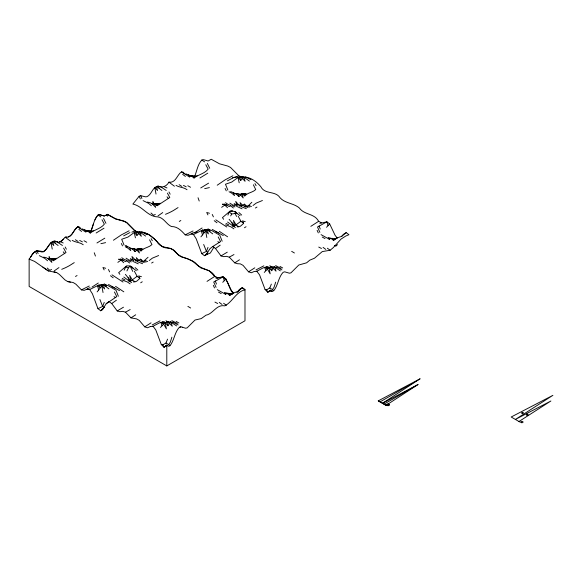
<?xml version="1.0" encoding="UTF-8"?>
<svg xmlns="http://www.w3.org/2000/svg" width="582" height="582" viewBox="0 0 582 582"><rect width="100%" height="100%" fill="white"/><g stroke="black" fill="none" stroke-linecap="round" stroke-linejoin="round"><path stroke-width="0.87" d="M227.948 215.136C228.508 213.128 230.072 210.269 232.647 210.99M171.879 337.196L170.308 342.172L168.744 344.602L169.929 345.766C174.382 340.361 174.462 332.46 179.329 327.346L180.9 326.851L182.464 327.222M236.59 216.409L235.099 213.492L235.557 211.768L231.585 210.88M275.664 282.175L274.093 287.152L272.529 289.574L273.715 290.738C278.167 285.34 278.24 277.439 283.114 272.325L284.685 271.823L289.385 273.198L290.949 272.849L298.792 265.021L306.627 262.809L309.755 260.176L314.462 258.226L322.297 251.577L330.132 250.253L333.268 247.619L341.103 239.035L345.803 236.008L348.938 234.713L346.181 232.655L343.431 234.335L341.772 236.35M93.353 224.106L90.741 231.68M194.526 176.659C196.956 171.152 197.531 164.48 201.838 160.014L203.402 159.65L208.109 160.996L211.237 159.257L219.501 163.797L227.766 166.059L230.516 167.434L238.78 175.742L240.846 176.681M91.032 231.003C93.353 225.714 93.869 219.298 98.052 215.042L99.617 214.678L104.353 216.038L107.459 214.285L115.716 218.817L123.981 221.087L126.73 222.462L134.995 230.77L137.752 232.022M104.214 302.407L102.65 306.445L97.951 308.656L92.443 293.852L89.686 289.545L86.936 289.239L84.179 290.331L81.429 289.88L75.915 284.212L73.165 282.51L67.657 281.572L64.9 279.84L59.393 274.435L56.643 272.543L48.379 270.986L42.872 267.131M208 247.379L206.435 251.417L201.736 253.628L196.221 238.824L193.471 234.517L190.714 234.211L187.964 235.31L185.207 234.859C181.409 230.719 177.517 226.405 171.443 226.543C166.212 224.194 163.738 217.508 157.671 216.868C147.733 216.795 142.394 205.955 132.885 204.071L139.156 196.243L140.72 195.683L145.42 196.818L146.991 196.687C151.807 194.468 152.404 187.04 157.955 186.095C162.276 188.19 166.67 186.305 168.925 182.159C175.749 183.257 176.957 174.913 181.468 171.886L183.032 172.119L184.596 173.763M150.272 326.582L153.03 326.276L155.78 329.921L161.294 344.522L162.858 344.82L165.986 343.009L167.558 339.146M213.907 247.205L210.371 252.988L206.05 254.814L209.993 248.689L212.75 246.513L215.5 248.521L221.007 255.927L223.764 256.662L226.514 256.335L229.272 257.171L234.779 262.868L237.536 263.726L240.286 263.857L243.043 265.356L248.55 271.83L251.3 272.754L254.058 271.561L256.808 271.256L259.565 274.9L265.072 289.494L266.636 289.792L269.772 287.988L271.343 284.118M126.92 270.95L128.484 267.778L130.048 266.025L131.619 266.629L133.183 268.28M230.698 215.922L231.636 214.023L235.099 213.492M94.953 219.865L96.517 216.744L98.089 215.064L99.653 214.7L104.324 216.017M124.162 270.164L125.727 267.029L127.298 265.85L130.048 266.025L132.805 271.438M137.432 250.311L138.218 248.761L142.925 249.111M114.428 291.968L116.8 296.616L106.208 303.717L102.272 309.842L100.701 310.744L97.951 308.656M30.701 256.982C33.298 250.813 37.59 250.158 43.206 251.715C48.415 249.191 49.95 238.351 57.342 241.886M153.022 326.276L159.293 322.945L162.429 321.97L165.179 322.624L167.936 325.731L169.5 323.439L171.072 322.268L176.579 325.913M256.808 271.256L263.079 267.924L266.214 266.942L268.964 267.596L271.721 270.703L273.285 268.411L274.857 267.24L280.364 270.885M232.203 294.412L232.996 293.27L237.696 291.437L242.396 287.675L245.153 289.741C235.95 291.808 232.531 301.942 224.776 305.863C216.417 304.146 213.267 313.865 205.97 315.204L201.27 318.587L194.999 320.042L187.171 327.87L185.6 328.226L182.464 327.222M97.143 291.888L101.843 285.871L103.407 284.751L108.914 288.883M200.928 236.859L205.628 230.843L207.192 229.723L212.699 233.862M237.827 291.742L239.478 289.647L242.236 287.821L244.986 289.8L244.986 320.784L166.794 365.925L29.136 286.446L29.136 259.106L33.8 252.646L35.4 251.3L36.972 250.755L41.671 251.941L43.235 251.824C48.466 249.322 49.921 238.409 57.305 241.879M124.068 245.131L121.696 239.267L127.967 237.078L134.231 232.516L136.988 235.368L140.124 232.247L145.631 236.096M227.853 190.103L225.481 184.239L231.752 182.057L238.016 177.488L240.773 180.34L243.909 177.219L249.416 181.067M236.889 292.717L239.646 289.363L242.396 287.675M58.906 242.127L62.041 240.722L65.177 237.209C71.979 238.256 73.23 230.021 77.682 226.915L79.247 227.14L80.294 228.239L79.283 227.162L77.712 226.929C73.63 229.344 72.99 235.404 68.276 236.998M127.203 247.117L125.639 245.582L132.332 248.936L135.089 251.562L138.218 248.761L140.975 250.958C143.87 247.634 148.788 247.67 151.946 244.6L149.574 239.799M230.61 191.529L236.117 193.915L238.867 196.541L242.003 193.733L246.71 194.082M222.739 282.321L225.874 278.923L223.117 276.843L216.046 278.422M326.524 227.293L329.659 223.895L326.902 221.815L319.831 223.393M160.479 327.462L163.615 324.021L166.75 321.831L169.5 323.439L172.257 326.218L171.072 322.268L168.314 321.693L169.5 323.439M264.264 272.434L267.4 268.993L270.535 266.803L273.285 268.411L276.043 271.19L274.857 267.24L272.1 266.665L273.285 268.411M165.608 346.414L166.794 345.155L168.365 346.239L169.929 345.766M265.072 289.494L267.829 292.288L270.579 290.127L272.15 291.211L273.715 290.738M148.046 257.28L143.347 261.493L140.597 259.179L137.461 261.129L134.704 259.346L131.954 256.487L133.14 260.365L134.704 259.346L135.89 261.231M251.831 202.26L248.703 205.424L245.568 206.828L242.81 205.475L240.06 202.594L241.246 206.101L244.382 204.151L247.132 206.472L249.889 207.025M63.576 239.071L60.441 241.763L58.877 242.112M141.448 276.705L138.691 275.883L139.876 278.4L136.748 281.164L135.177 281.819L132.427 280.146L129.67 275.461L130.855 280.931L129.291 281.106L123.784 277.047M245.233 221.677L242.476 220.854L243.662 223.379L240.526 226.136L238.962 226.791L236.212 225.118L233.455 220.433L234.641 225.903L233.076 226.078L227.569 222.018M126.49 265.901L118.655 272.682L119.841 274.311M242.003 193.733L243.189 197.996L240.439 194.701L239.253 194.344L242.003 193.733L244.76 195.93C247.656 192.606 252.573 192.642 255.731 189.572L253.352 184.77M117.848 262.358L120.983 260.11L122.547 259.812L125.305 261.58L126.869 260.918L129.626 263.02M221.633 207.33L224.768 205.082L226.333 204.791L229.09 206.552L230.654 205.897L233.411 207.992M346.181 232.655L341.481 236.408L334.024 238.984M82.004 228.835L87.511 231.003L90.261 233.062C94.633 229.555 100.671 228.828 104.367 224.157L101.995 219.734M185.789 173.814L191.296 175.975L194.046 178.034C198.418 174.535 204.457 173.807 208.152 169.129L205.781 164.713M43.628 257.106L46.385 257.761L49.135 259.317L50.707 258.597L51.893 262.424L47.95 258.386L50.707 258.597L53.457 260.729L65.999 252.537L63.62 248.128M147.413 202.078L150.171 202.74L152.921 204.289L154.492 203.569L155.678 207.396L151.735 203.358L154.492 203.569L157.242 205.708L169.784 197.509L167.405 193.1M201.736 253.628L204.486 255.724L207.243 253.359M229.861 295.481L232.996 293.27L230.239 294.012L231.425 294.136L224.354 292.462L225.54 294.288L227.104 293.328L229.861 295.481L228.675 293.306L227.293 293.59M335.21 239.107L330.889 238.3L329.325 239.26L328.139 237.441L330.889 238.3L333.646 240.453L336.782 238.242M334.403 245.488L335.974 245.931L337.538 244.636M96.154 233.004L103.989 228.202M199.939 177.976L207.774 173.174M58.964 267.589L54.264 270.863M162.749 212.568L158.049 215.842M149.239 260.54L152.368 258.153L158.639 255.534M253.017 205.511L256.153 203.125L262.424 200.506M105.924 215.544L107.328 214.431L115.549 218.992L123.813 221.24L126.57 222.571L134.828 230.865L137.585 232.029M106.215 303.717L108.965 301.534L111.715 303.549L117.229 310.955L119.979 311.69L122.729 311.363L125.486 312.199L131.001 317.888M139.876 278.4L137.126 276.297L130.855 280.931L125.348 274.369M243.662 223.379L240.912 221.269L234.641 225.903L229.133 219.341M111.715 303.549L116.422 300.196M215.5 248.521L220.2 245.175M166.794 365.925L166.794 345.162L164.044 347.316L161.294 344.522M270.579 290.127L267.829 292.288L266.636 289.792M166.794 345.162L164.044 347.316L162.858 344.82M104.796 238.176L96.961 242.978M208.574 183.155L200.739 187.95M123.493 307.194L117.222 310.955M227.278 252.166L221.007 255.927M224.31 280.735L223.117 276.843L213.718 282.03L216.089 287.333M328.088 225.714L326.902 221.815L317.503 227.009L319.874 232.305M74.256 262.62L69.556 265.581A76.082 43.926 -60 0 1 64.857 267.989L61.721 269.328M178.041 207.592L173.341 210.553A76.082 43.926 -60 0 1 168.642 212.961L165.506 214.307M51.514 269.364L49.943 270.419L47.193 268.026M155.299 214.336L153.728 215.391L150.978 212.997M140.684 282.794L142.255 281.768M244.469 227.766L246.041 226.74M135.693 314.797L130.994 317.888L136.508 318.878L139.258 320.384L144.765 326.858L147.515 327.782L150.272 326.582M239.478 259.776L234.779 262.868M113.432 240.235L121.274 234.924L129.109 230.807M217.217 185.214L225.052 179.896L232.895 175.779M229.846 203.154L232.604 204.864L235.354 205.715L234.168 203.54L236.925 205.337L238.489 204.318L241.246 206.101M151.029 322.85L144.765 326.858M254.814 267.822L248.55 271.83M419.993 378.838L382.476 403.282L378.271 400.853L419.993 378.838L380.373 401.711M386.055 405.348L417.985 384.549L382.476 403.282L386.055 405.348L378.271 400.853M217.61 277.818L214.86 276.334L207.025 281.375M321.395 222.79L318.645 221.313L310.81 226.347M518.969 421.499L550.892 401.005L515.39 419.433L552.9 395.345L511.178 417.003L519.886 422.037M218.206 236.939L220.585 241.588L212.75 246.513M125.486 312.199L130.186 309.573M229.272 257.171L233.971 254.545M81.422 289.88L89.257 285.995M185.207 234.859L193.042 230.967M92.014 287.079L98.285 283.019M195.799 232.058L202.063 227.991M160.057 320.857L152.222 324.923M263.842 265.829L256.007 269.903M151.611 263.035L153.175 262.104M255.396 208.007L256.96 207.076M75.493 276.465L77.057 275.533M179.278 221.436L180.842 220.513M204.486 255.724L207.621 253.912M384.266 404.01L417.985 384.549M123.646 235.87L129.91 232.574M134.995 230.77L131.859 232.182M227.431 180.842L233.695 177.546M238.78 175.742L235.645 177.154M204.442 229.563L207.192 229.723L208.378 233.942L205.628 230.843L202.871 229.897L193.471 234.517M100.657 284.583L103.407 284.751L104.6 288.97L101.843 285.871L99.085 284.925L89.686 289.545L86.929 289.239M242.338 178.368L241.152 176.535L243.909 177.219L245.095 181.308L242.338 178.368L239.588 176.746L238.016 177.488L239.202 182.813M138.552 233.397L137.367 231.563L140.124 232.247L141.31 236.328L138.552 233.397L135.802 231.774L134.231 232.516L135.424 237.842M204.682 188.655L209.382 187.6M100.897 243.683L105.597 242.629M87.315 288.694L90.064 287.683M194.228 232.756L196.985 231.811M266.592 267.109L268.164 266.585M162.807 322.137L164.379 321.613M179.329 327.346L180.9 326.851M192.664 233.229L191.1 233.666L195.421 232.247M232.509 177.808L235.266 177.074M234.08 177.495L236.83 176.899M154.492 203.569L157.627 203.802L160.377 203.242M50.707 258.597L53.842 258.83L56.592 258.27M204.82 229.89L206.384 229.614L207.767 230.276M101.035 284.918L102.607 284.642M197.182 175.771L194.432 176.215L195.617 176.659L192.86 175.72L190.11 175.99L192.86 175.72L194.046 178.034M93.396 230.792L90.647 231.243L91.832 231.687L89.075 230.741L86.325 231.018L89.075 230.741L90.261 233.062M66.712 237.078L65.14 237.18L70.655 241.261M269.393 291.386L272.15 291.211M237.012 226.871L238.584 226.805M133.227 281.899L134.798 281.834M138.96 232.102L143.092 232.291L148.599 234.495L154.106 238.78L162.371 246.804L165.121 247.779L170.628 248.398L173.385 250.122L178.892 255.469L181.649 257.033L187.157 258.532L192.664 261.318L200.921 267.953L209.185 270.725L214.693 276.443L217.45 277.883L222.957 276.923C228.915 280.597 228.537 288.963 233.418 293.612M241.53 176.993C249.322 176.244 256.022 180.944 260.809 186.669C264.934 194.825 275.49 190.467 280.088 197.8C285.158 203.504 293.648 203.053 299.366 208C304.306 215.107 314.476 213.223 318.645 221.313M139.127 232.116C146.453 231.505 152.469 236.539 157.024 241.697C161.149 249.845 171.705 245.495 176.302 252.828C181.373 258.532 189.863 258.081 195.581 263.02C200.521 270.135 210.691 268.244 214.86 276.334M143.347 261.493L146.104 262.053M67.657 281.572L70.415 282.139M53.886 271.896L56.636 272.543M240.861 206.523L246.375 208.705M137.083 261.544L142.59 263.733M225.147 204.9L222.397 204.18L223.583 204.5M121.362 259.928L118.612 259.208L119.797 259.521M125.727 267.029L128.484 267.778M209.476 213.259L206.719 212.466L207.912 214.889M105.691 268.287L102.941 267.487L104.127 269.91M231.032 205.381L228.282 204.573L225.525 202.703M127.254 260.401L124.497 259.601L121.74 257.731M136.654 249.729L135.468 249.365L138.218 248.761L139.411 253.025L136.654 249.729L133.896 248.507L131.146 248.543L132.332 248.936L133.896 248.507L135.089 251.562M245.182 206.523L247.939 207.447M141.404 261.551L144.154 262.475M29.1 259.099L34.607 261.413L48.379 270.986M334.599 245.466L335.974 245.931M225.62 224.841L231.127 226.944L233.884 228.842M121.834 279.862L127.342 281.964L130.099 283.87M236.547 206.304L242.054 208.8M132.761 261.333L138.269 263.828M281.121 268.455L275.613 265.596M177.335 323.483L171.828 320.624M276.421 267.102L281.928 269.917M172.636 322.122L178.143 324.945M274.049 266.651L276.115 267.473M170.264 321.679L173.021 322.777M245.473 176.943L250.98 179.685M141.688 231.963L147.195 234.713M248.703 205.424L251.453 206.545M144.918 260.452L147.668 261.573M164.226 186.735L166.983 187.95M60.441 241.763L63.198 242.978M240.439 194.701L237.682 193.479L234.932 193.515L236.117 193.915L237.682 193.479L238.867 196.541M223.961 203.853L226.711 205.075M157.627 203.802L158.813 204.333L156.056 203.511L157.242 205.708M120.176 258.881L122.933 260.103M53.842 258.83L55.028 259.361L52.271 258.539L53.457 260.729M232.225 205.672L234.975 206.923M128.44 260.7L131.19 261.944M245.138 193.893L246.324 194.439L243.574 193.595L244.76 195.93M141.353 248.921L142.539 249.467L139.789 248.623L140.975 250.958M176.004 185.382C179.394 187.586 183.817 187.12 187.018 189.717M72.219 240.41C75.609 242.614 80.032 242.148 83.233 244.746M143.092 200.623L148.599 203.344L151.356 205.759M39.307 255.651L44.814 258.372L47.571 260.787M215.835 231.636L218.592 232.982M112.05 286.657L114.807 288.003M141.091 261.514L139.025 260.503L136.275 257.622L137.461 261.129M269.728 265.741L271.794 266.803M165.943 320.769L168.7 322.181M318.732 247.066L321.49 248.485M232.691 226.049L235.448 227.475M214.947 302.094L217.704 303.513M128.913 281.077L131.663 282.496M181.468 171.886L189.725 177.146L188.539 174.833M183.461 185.403L186.211 186.837M77.682 226.915L85.94 232.174L84.754 229.861M79.676 240.431L82.426 241.865M225.998 223.423L228.755 224.87M122.213 278.443L124.97 279.898M113.999 287.624L108.492 284.438M229.039 191.74L231.796 193.202L234.553 195.617L233.36 192.54M125.261 246.768L128.011 248.23L130.768 250.646L129.575 247.568M114.69 287.988L119.506 290.629M321.06 234.648L329.325 239.26M217.275 289.676L225.54 294.288M217.828 241.639L219.014 242.294M114.043 296.667L115.229 297.322M187.782 185.731L190.532 187.258M226.805 227.016L215.791 219.836M83.997 240.759L86.747 242.279M123.02 282.044L112.006 274.864M223.292 235.601L212.277 229.41M279.935 266.403L282.692 267.96M176.15 321.431L178.907 322.988M322.246 237.034L325.003 238.598M218.461 292.055L221.218 293.626M207.81 252.21L206.435 251.417L203.678 244.476M269.772 287.988L272.529 289.574M104.716 307.638L102.65 306.445L99.893 299.497M165.986 343.009L168.744 344.602M227.613 236.801L219.349 231.338M123.828 291.829L115.563 286.366M161.898 190.445L156.391 186.415L157.577 190.54L154.827 187.542L156.012 194.053M58.113 245.473L52.606 241.435L53.791 245.568L51.041 242.57L52.227 249.081M291.669 251.351L294.419 252.988M187.884 306.379L190.634 308.016M231.651 211.695L230.276 210.873L222.44 217.653L223.626 219.283M268.964 267.596L270.157 273.831L267.4 268.993L264.643 267.298L265.836 270.732M165.179 322.624L166.372 328.859L163.615 324.021L160.865 322.326L162.051 325.76M179.14 184.705L181.89 186.415M126.061 258.182L128.818 259.892L131.568 260.743L130.383 258.561L133.14 260.365M75.354 239.733L78.104 241.443M234.597 211.695L240.104 215.704M131.503 267.145L136.319 270.732M201.838 160.014L204.595 161.869M98.052 215.042L100.81 216.89M166.219 190.452L160.712 186.815L157.955 186.095L159.148 188.044M62.434 245.473L56.927 241.843L54.177 241.115L55.363 243.072M207.956 228.777L210.022 230.217M104.171 283.805L106.237 285.238M168.925 182.159L174.433 186.233M327.375 248.23L330.132 250.253M223.59 303.258L226.347 305.274M323.054 247.379L325.811 249.416M219.268 302.407L222.026 304.437M182.653 174.331L185.403 176.411M78.868 229.359L81.618 231.44M214.22 220.694L216.977 222.782M110.442 275.723L113.192 277.81M229.461 212.103L231.636 214.023M238.918 212.568L241.668 215.049M135.133 267.596L137.883 270.077M224.768 205.082L227.518 207.694M120.983 260.11L123.733 262.722M235.557 211.768L236.969 213.252M337.371 238.125L335.167 235.455L329.659 223.895M233.586 293.146L231.381 290.483L225.874 278.923M167.027 196.811L168.213 198.295M63.242 251.839L64.427 253.323M209.949 231.425L208.763 229.664L211.513 230.399L219.778 235.244L222.149 241.21M106.164 286.453L104.978 284.693L107.728 285.427L115.993 290.265L118.364 296.238M239.675 206.203L235.739 201.459L236.925 205.337M266.214 266.942L267.4 268.993M162.429 321.97L163.615 324.021M254.923 183.599L256.109 185.709M151.138 238.627L152.324 240.737M207.345 163.462L209.716 168.285M103.56 218.483L105.931 223.313M332.46 238.278L333.646 240.453M238.154 216.177L240.912 221.269M168.976 191.987L170.162 194.177M134.369 271.197L137.126 276.297M65.191 247.008L66.377 249.205M212.234 214.452L213.419 216.853M108.448 269.481L109.634 271.881M225.103 188.452L226.289 190.86M121.318 243.48L122.504 245.888M153.91 203.867L152.877 201.619L153.321 204.202M50.125 258.888L49.092 256.64L49.39 258.364M317.125 230.312L318.31 232.916M213.339 285.34L214.525 287.945M244.382 204.151L245.568 206.828M140.597 259.179L141.782 261.856M139.156 196.243L140.342 198.92M35.371 251.271L36.557 253.948M140.72 195.683L141.906 198.513M36.935 250.711L38.121 253.541M202.871 229.897L204.056 232.771L201.307 230.719L202.492 234.961M99.085 284.925L100.279 287.799L97.521 285.74L98.707 289.989M319.067 225.932L320.253 229.039M215.282 280.953L216.468 284.067M198.033 197.749L199.219 201.03M94.248 252.77L95.433 256.058M231.891 222.695L233.076 226.078M128.105 277.723L129.291 281.106M239.588 176.746L240.773 180.34M135.802 231.774L136.988 235.368M270.535 266.803L271.721 270.703M166.75 321.831L167.936 325.731M205.628 230.843L206.814 237.5M101.843 285.871L103.029 292.528M107.328 214.431L107.328 216.228M103.458 308.38L100.701 310.744L103.458 308.38M387.357 405.574A1.179 0.684 0 0 0 389.22 405.094A1.179 0.684 0 0 0 387.568 404.403A1.179 0.684 0 0 0 387.357 405.574M387.357 405.203A1.179 0.684 0 0 0 389.22 404.723A1.179 0.684 0 0 0 387.568 404.032A1.179 0.684 0 0 0 387.357 405.203M521.29 422.648A1.179 0.684 0 0 0 523.058 422.059A1.179 0.684 0 0 0 521.29 421.47A1.179 0.684 0 0 0 521.29 422.648M526.812 415.09A0.873 0.509 0 0 0 528.129 414.653A0.873 0.509 0 0 0 526.812 414.209A0.873 0.509 0 0 0 526.812 415.09M522.061 413.307A0.873 0.509 0 0 0 523.407 412.9A0.873 0.509 0 0 0 522.127 412.434A0.873 0.509 0 0 0 522.061 413.307"/></g></svg>
